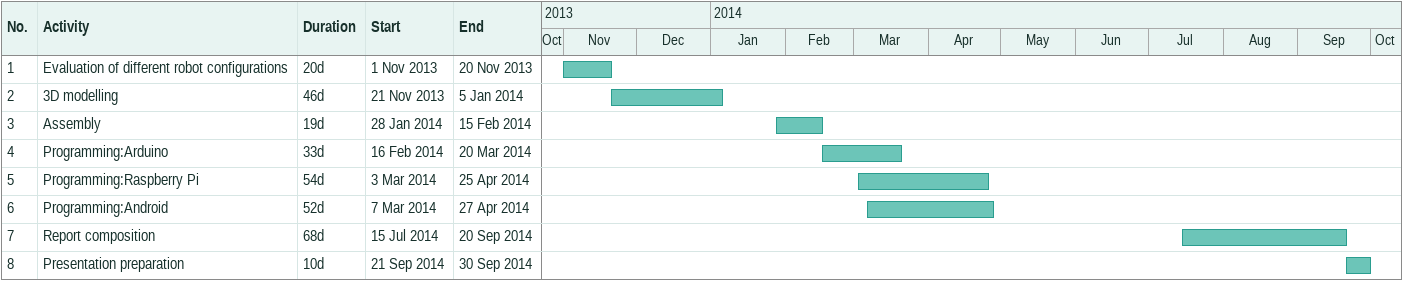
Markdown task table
| ID | Task | Duration | Start | Finish |
|---|---|---|---|---|
| 1 | Evaluation of different robot configurations | 20d | 2013-11-01 | 2013-11-20 |
| 2 | 3D modelling | 46d | 2013-11-21 | 2014-01-05 |
| 3 | Assembly | 19d | 2014-01-28 | 2014-02-15 |
| 4 | Programming:Arduino | 33d | 2014-02-16 | 2014-03-20 |
| 5 | Programming:Raspberry Pi | 54d | 2014-03-03 | 2014-04-25 |
| 6 | Programming:Android | 52d | 2014-03-07 | 2014-04-27 |
| 7 | Report composition | 68d | 2014-07-15 | 2014-09-20 |
| 8 | Presentation preparation | 10d | 2014-09-21 | 2014-09-30 |
